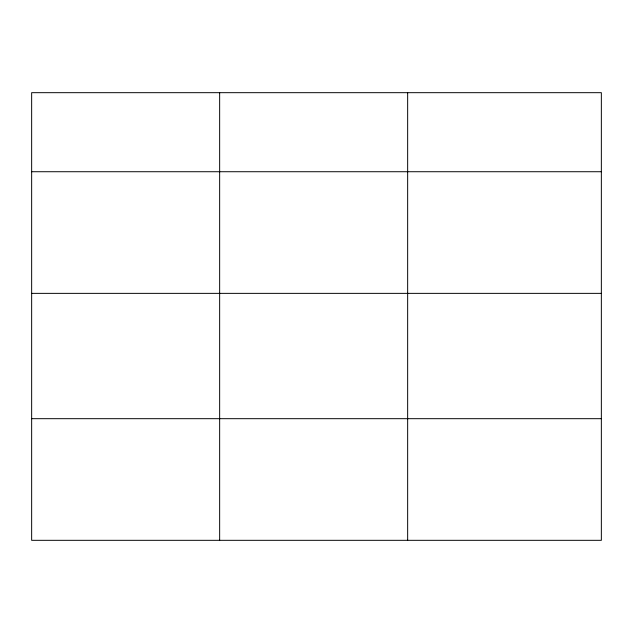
<?xml version="1.0" encoding="UTF-8"?>
<svg xmlns="http://www.w3.org/2000/svg" width="633" height="633" viewBox="0 0 633 633"><rect width="100%" height="100%" fill="white"/><g stroke="black" fill="none" stroke-linecap="round" stroke-linejoin="round"><path stroke-width="0.95" d="M601.35 293.364L601.35 92.679L31.65 92.679L31.65 540.321L601.35 540.321L601.35 293.364L31.65 293.364M31.65 171.725L601.35 171.725M31.65 418.682L601.35 418.682M407.652 92.679L407.652 540.321M219.651 92.679L219.651 540.321"/></g></svg>
